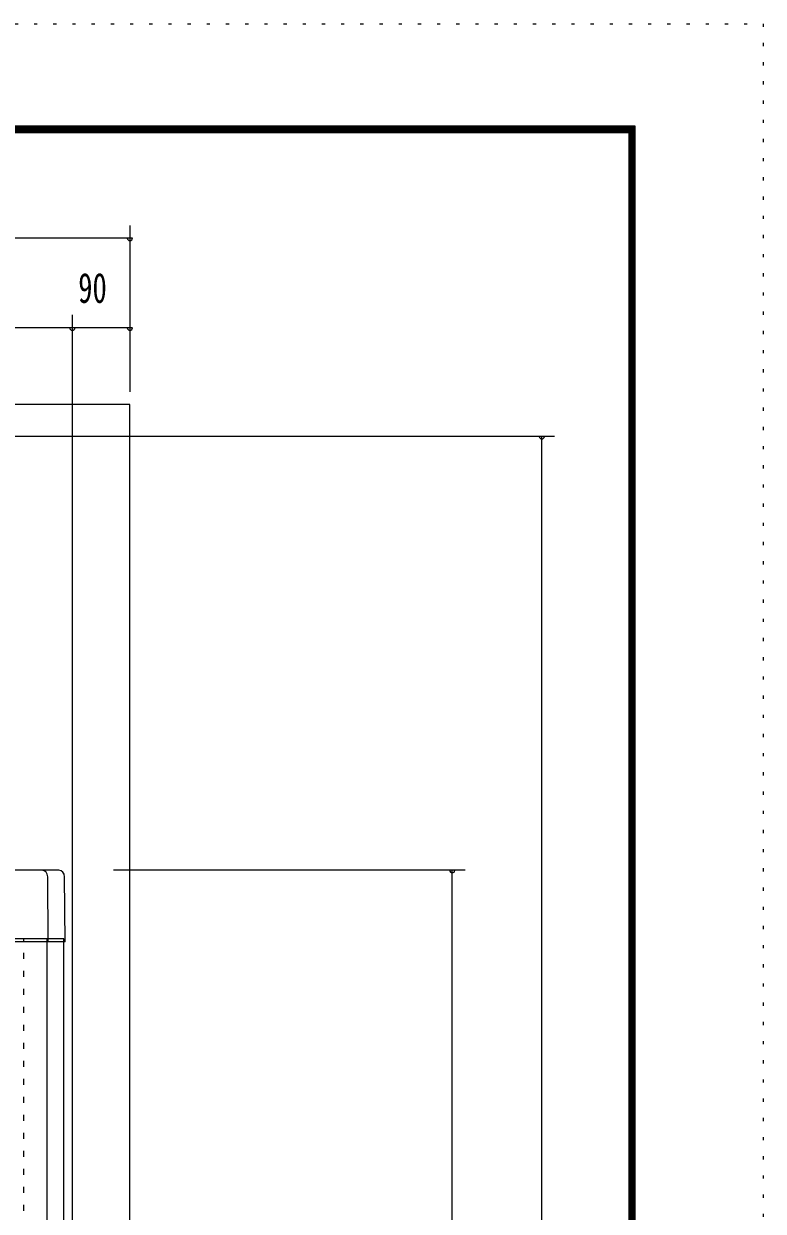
# Model space of a CAD drawing. Units: millimetres, scale not verified. Extents: x -5940 to 5940, y -7282 to 7278.
# Drawn here: x 4784 to 5940, y 5422 to 7278 of the extents above; entities that cross this region are included whole.
import ezdxf
from ezdxf.enums import TextEntityAlignment as Align

# ---------------------------------------------------------------- set-up
doc = ezdxf.new("R2010")
doc.units = ezdxf.units.MM
doc.header["$LTSCALE"] = 10
doc.linetypes.add('USER1', pattern=[3, 1, -2])
doc.linetypes.add('USER6', pattern=[3, 0.5, -2.5])
for name, color, linetype, lineweight in [('0-0_0', 7, 'Continuous', 18), ('0-1_0-00', 4, 'Continuous', 18), ('0-2_2ラック-03BODL', 7, 'Continuous', 18), ('0-7_2ラック-A上ラック架台', 3, 'Continuous', 18), ('0-B_2ラック-F寸法', 3, 'Continuous', 18), ('1-0_F-E_J_ADD', 7, 'USER6', 18)]:
    doc.layers.add(name, color=color, linetype=linetype, lineweight=lineweight)
doc.styles.add('ＭＳ ゴシック', font='')
doc.styles.get('ＭＳ ゴシック').set_extended_font_data('MS Gothic')

# ---------------------------------------------------------------- blocks, each defined once
blk = doc.blocks.new('akyg')
at = {"layer": '0-7_2ラック-A上ラック架台'}
for p, q in [((10816.04, 7076.88), (10705.28, 7076.88)), ((10797.04, 6964.88), (10796.04, 7066.88)), ((10827.04, 6964.88), (10826.04, 7066.88)), ((10827.04, 6964.88), (10682.04, 6964.88)), ((10824.79, 6969.88), (10714.79, 6969.88)), ((10794.79, 5279.88), (10794.79, 6969.88)), ((10824.79, 5279.88), (10824.79, 6969.88))]:
    blk.add_line(p, q, dxfattribs=at)
at = {"layer": '0-7_2ラック-A上ラック架台', "color": 7, "linetype": 'USER1'}
blk.add_line((10753.29, 5279.88), (10753.29, 6969.88), dxfattribs=at)
at = {"layer": '0-7_2ラック-A上ラック架台'}
for centre in [(10786.04, 7066.88), (10816.04, 7066.88)]:
    blk.add_arc(centre, 10, 0, 90, dxfattribs=at)

msp = doc.modelspace()

# ---------------------------------------------------------------- linework, layer by layer
at = {"layer": '0-1_0-00', "color": 5}
for points in [[(5740, 7117.92), (-5740, 7117.92), (-5740, -922.08), (5740, -922.08)], [(5739, 7116.92), (5739, -921.08), (-5739, -921.08), (-5739, 7116.92)], [(5738, 7115.92), (5738, -920.08), (-5738, -920.08), (-5738, 7115.92)], [(5737, 7114.92), (5737, -919.08), (-5737, -919.08), (-5737, 7114.92)], [(5736, 7113.92), (5736, -918.08), (-5736, -918.08), (-5736, 7113.92)], [(5735, 7112.92), (5735, -917.08), (-5735, -917.08), (-5735, 7112.92)], [(5734, 7111.92), (5734, -916.08), (-5734, -916.08), (-5734, 7111.92)], [(5733, 7110.92), (5733, -915.08), (-5733, -915.08), (-5733, 7110.92)], [(5732, 7109.92), (5732, -914.08), (-5732, -914.08), (-5732, 7109.92)], [(5731, 7108.92), (5731, -913.08), (-5731, -913.08), (-5731, 7108.92)], [(5730, 7107.92), (5730, -912.08), (-5730, -912.08), (-5730, 7107.92)]]:
    msp.add_lwpolyline(points, close=True, dxfattribs=at)
at = {"layer": '0-2_2ラック-03BODL'}
for p, q in [((4949.79, 6682.8), (1271.81, 6682.8)), ((4949.79, 4132.8), (4949.79, 6682.8))]:
    msp.add_line(p, q, dxfattribs=at)
at = {"layer": '0-B_2ラック-F寸法'}
for p, q in [((4949.79, 6962.8), (4949.79, 6702.8)), ((4949.79, 6942.8), (2915.81, 6942.8)), ((4953.78, 6942.8), (4945.78, 6942.8)), ((4859.79, 6822.8), (4859.79, 4175.32)), ((4899.79, 6802.8), (3060.81, 6802.8)), ((4863.78, 6802.8), (4855.78, 6802.8)), ((4949.79, 6802.8), (4899.79, 6802.8)), ((4953.78, 6802.8), (4945.78, 6802.8)), ((5613.79, 6632.78), (4134.23, 6632.78)), ((5597.79, 6632.78), (5589.79, 6632.78)), ((5593.79, 4132.8), (5593.79, 6632.78)), ((5473.79, 5954.8), (4924.04, 5954.8)), ((5457.79, 5954.8), (5449.79, 5954.8)), ((5453.79, 4132.8), (5453.79, 5954.8))]:
    msp.add_line(p, q, dxfattribs=at)
for centre in [(4949.78, 6942.8), (4859.78, 6802.8), (4949.78, 6802.8), (5593.79, 6632.78), (5453.79, 5954.8)]:
    msp.add_arc(centre, 4, 180, 0, dxfattribs=at)
at = {"layer": '1-0_F-E_J_ADD', "color": 5}
msp.add_lwpolyline([(5940, 7277.92), (5940, -1122.08), (-5940, -1122.08), (-5940, 7277.92)], close=True, dxfattribs=at)

# ---------------------------------------------------------------- block references
at = {"layer": '0-0_0', "xscale": 0.878}
msp.add_blockref('akyg', (-4657.55, -1122.08), dxfattribs=at)

# ---------------------------------------------------------------- texts
at = {"layer": '0-B_2ラック-F寸法', "color": 7, "style": 'ＭＳ ゴシック', "width": 0.7}
msp.add_text('90', height=46.89, dxfattribs=at).set_placement((4869, 6827.6), align=Align.BOTTOM_LEFT)

doc.saveas('drawing.dxf')
